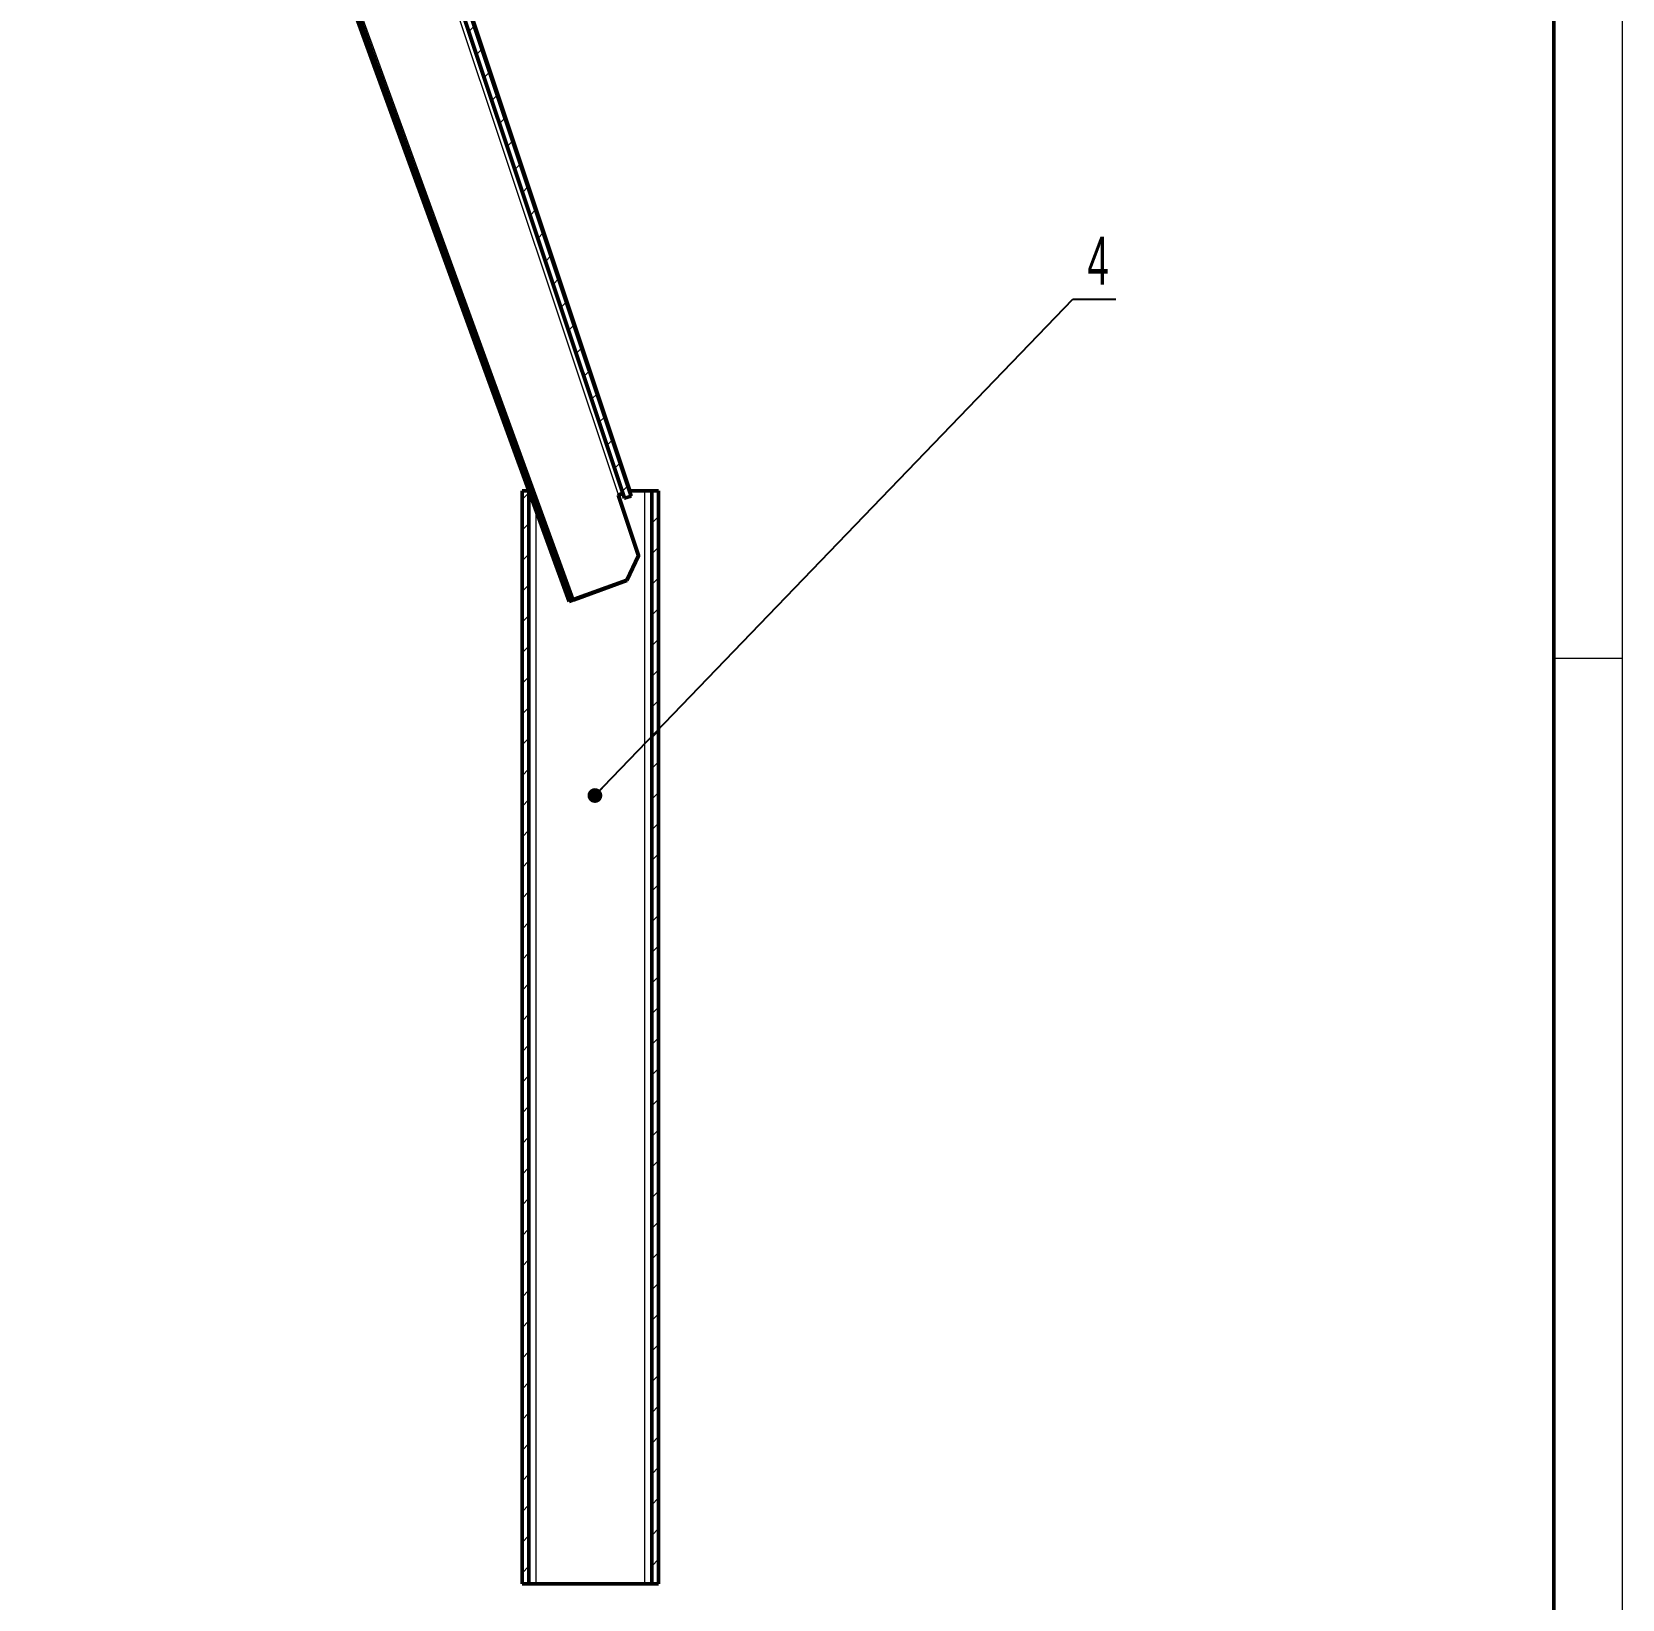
# Model space of a CAD drawing. Header units: millimetres. Extents: x 0 to 594, y 0 to 420.
# Drawn here: x 477.6 to 594, y 141.1 to 255.9 of the extents above; entities that cross this region are included whole.
import ezdxf

# ---------------------------------------------------------------- set-up
doc = ezdxf.new("R2010")
doc.units = ezdxf.units.MM
doc.layers.add('ОСЕВЫЕ', color=7, linetype='Continuous')
doc.layers.add('ОСНОВНОЙ', color=7, linetype='Continuous', lineweight=25)
doc.styles.add('SLDTEXTSTYLE1', font='TXT', dxfattribs={"width": 0.605})
doc.dimstyles.new('SLDDIMSTYLE1', dxfattribs={"dimtxt": 0.18, "dimasz": 1.076923, "dimexe": 0, "dimexo": 0.0625, "dimgap": 0, "dimtad": 0, "dimtih": 1, "dimtoh": 1, "dimdec": 0, "dimrnd": 1e-09, "dimzin": 0, "dimdsep": 46, "dimtxsty": 'Standard', "dimblk1": 'DOT', "dimblk2": 'DOT', "dimsah": 1, "dimcen": 0.09, "dimadec": 0, "dimazin": 0, "dimtfac": 1.076923, "dimtdec": 0, "dimtofl": 0, "dimtmove": 0, "dimatfit": 3, "dimldrblk": 'DOT', "dimfxl": 1, "dimfrac": 2, "dimtolj": 1, "dimtzin": 0, "dimarcsym": 0})

# ---------------------------------------------------------------- blocks, each defined once
blk = doc.blocks.new('_Dot')
at = {"color": 0, "linetype": 'ByBlock', "lineweight": -2}
blk.add_line((-0.5, 0), (-1, 0), dxfattribs=at)
at = {"color": 0, "linetype": 'ByBlock', "const_width": 0.5}
blk.add_lwpolyline([(-0.25, 0, 1), (0.25, 0, 1)], format="xyb", close=True, dxfattribs=at)

msp = doc.modelspace()

# ---------------------------------------------------------------- hatches: boundary and pattern name
at = {"linetype": 'Continuous', "lineweight": 18}
h = msp.add_hatch(dxfattribs=at)
h.set_pattern_fill('ANSI31', scale=0.5, style=0)
h.paths.add_polyline_path([(487.2452, 324.3105), (486.7709, 324.1522), (520.9786, 221.7127), (521.4528, 221.8711)], flags=0)
h = msp.add_hatch(dxfattribs=at)
h.set_pattern_fill('ANSI31', angle=90, style=0)
h.paths.add_polyline_path([(477.5807, 322.2119), (516.913, 214.1472), (517.101, 214.2156), (477.7687, 322.2803)], flags=0)
h = msp.add_hatch(dxfattribs=at)
h.set_pattern_fill('ANSI31', scale=0.5, style=0)
h.paths.add_polyline_path([(513.4658, 222.2446), (513.4658, 142.2446), (513.9658, 142.2446), (513.9658, 222.2446)], flags=0)
h = msp.add_hatch(dxfattribs=at)
h.set_pattern_fill('ANSI31', scale=0.5, style=0)
h.paths.add_polyline_path([(523.4658, 142.2446), (523.4658, 222.2446), (522.9658, 222.2446), (522.9658, 142.2446)], flags=0)

# ---------------------------------------------------------------- linework, layer by layer
at = {"color": 7, "linetype": 'Continuous', "lineweight": 50}
for p, q in [((589, 5), (589, 415)), ((486.7709, 324.1522), (520.9786, 221.7127)), ((487.2452, 324.3105), (521.4528, 221.8711)), ((487.3248, 324.3105), (521.3662, 222.2446)), ((516.913, 214.1472), (477.5807, 322.2119)), ((517.101, 214.2156), (477.7687, 322.2803)), ((513.4658, 222.2446), (513.9658, 222.2446)), ((513.4658, 142.2446), (513.4658, 222.2446)), ((513.9658, 142.2446), (513.9658, 222.2446)), ((521.9837, 217.5143), (520.5186, 221.907)), ((520.5303, 221.8748), (520.5186, 221.907)), ((520.5303, 221.8748), (520.5757, 221.9285)), ((521.9954, 217.4821), (520.5303, 221.8748)), ((521.4528, 221.8711), (520.9786, 221.7127)), ((521.0138, 221.7127), (520.9786, 221.7127)), ((521.3633, 222.2446), (522.4658, 222.2446)), ((521.488, 221.8711), (521.4528, 221.8711)), ((522.4658, 222.2446), (522.9658, 222.2446)), ((522.9658, 222.2446), (522.9658, 142.2446)), ((522.9658, 222.2446), (523.4658, 222.2446)), ((523.4658, 222.2446), (523.4658, 142.2446)), ((521.1299, 215.7185), (521.9837, 217.5143)), ((521.9954, 217.4821), (521.1417, 215.6863)), ((521.9837, 217.5143), (521.9954, 217.4821)), ((521.1299, 215.7185), (517.2772, 214.3162)), ((521.1417, 215.6863), (517.2889, 214.284)), ((521.1417, 215.6863), (521.1299, 215.7185)), ((516.913, 214.1472), (517.101, 214.2156)), ((513.4658, 142.2446), (513.9658, 142.2446)), ((514.4658, 142.2446), (513.9658, 142.2446)), ((514.4658, 142.2446), (522.4658, 142.2446)), ((522.9658, 142.2446), (522.4658, 142.2446)), ((522.9658, 142.2446), (523.4658, 142.2446))]:
    msp.add_line(p, q, dxfattribs=at)
at = {"color": 8, "linetype": 'Continuous', "lineweight": 18}
for p, q in [((486.5016, 323.8969), (520.5186, 221.907)), ((517.2772, 214.3162), (478.5531, 320.7099)), ((522.4658, 142.2446), (522.4658, 222.2446)), ((514.4658, 220.8709), (514.4658, 142.2446)), ((517.2772, 214.3162), (517.2889, 214.284))]:
    msp.add_line(p, q, dxfattribs=at)
at = {"color": 7, "linetype": 'Continuous', "lineweight": 50}
for centre, radius, start, end in [((517.123, 214.598), 0.3212, 261.864228, 298.690345), ((516.5819, 216.2088), 2.0505, 284.573098, 290.169612)]:
    msp.add_arc(centre, radius, start, end, dxfattribs=at)
for points, knots in [([(520.5186, 221.907), (520.5591, 221.9353), (520.6401, 221.9918), (520.7464, 222.0604), (520.8182, 222.1074), (520.8339, 222.1239), (520.8393, 222.1296)], [0, 0, 0, 0, 0.28371192, 0.56747453, 0.85123736, 1, 1, 1, 1]), ([(520.5706, 221.9226), (520.5866, 221.9395), (520.6215, 221.9763), (520.6783, 222.0152), (520.7091, 222.0362)], [0, 0, 0, 0, 0.45795535, 1, 1, 1, 1])]:
    msp.add_open_spline(points, degree=3, knots=knots, dxfattribs=at)
at = {"layer": 'ОСЕВЫЕ', "lineweight": 18}
msp.add_line((594, 420), (594, 0), dxfattribs=at)
at = {"layer": 'ОСНОВНОЙ', "linetype": 'Continuous', "lineweight": 18}
for p, q in [((589, 415), (589, 5)), ((589.001, 210), (588.999, 210)), ((589, 210), (594, 210))]:
    msp.add_line(p, q, dxfattribs=at)

# ---------------------------------------------------------------- texts
at = {"color": 7, "linetype": 'Continuous', "lineweight": 0, "insert": (555.6327, 240.8503), "char_height": 3.5, "attachment_point": 2, "style": 'SLDTEXTSTYLE1'}
msp.add_mtext('4', dxfattribs=at)

# ---------------------------------------------------------------- leaders
at = {"color": 7, "linetype": 'Continuous', "lineweight": 0}
msp.add_leader([(518.8001, 199.9493), (553.7936, 236.2881), (556.9252, 236.2881)], dimstyle='SLDDIMSTYLE1', dxfattribs=at)

doc.saveas('drawing.dxf')
